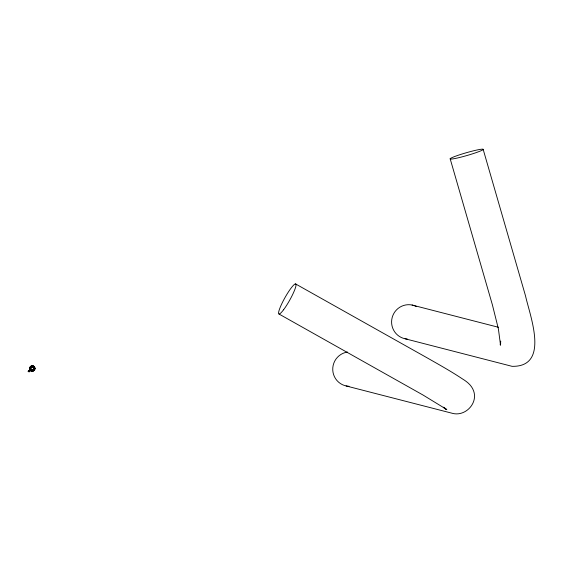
<?xml version="1.0" encoding="UTF-8"?>
<svg xmlns="http://www.w3.org/2000/svg" width="563" height="563" viewBox="0 0 563 563"><rect width="100%" height="100%" fill="white"/><g stroke="black" fill="none" stroke-linecap="round" stroke-linejoin="round"><path stroke-width="0.84" d="M32.042 371.017L32.126 370.32A1.851 1.823 -75.6 0 0 34.167 368.695L34.843 368.772A2.548 2.512 -75.6 0 1 32.042 371.017L32.14 370.32M29.719 370.468L28.15 371.193L29.072 371.861L30.142 371.003L29.719 370.468L28.636 371.404L29.093 371.679M500.69 343.465L500.24 344.866L500.683 341.079L500.528 345.133L498.396 328.905L492.372 304.752L450.161 158.759M29.431 371.411L28.326 371.214L29.009 371.193L28.593 371.552L28.326 371.214L29.163 371.073M29.037 370.806L29.698 370.644M28.889 370.792L30.142 371.003M28.15 371.193L29.135 371.362M29.508 371.066L29.22 370.334M34.167 368.695L34.857 368.772M31.781 369.905L32.935 369.884L33.745 369.039A1.527 1.485 -80 0 0 33.731 367.871L33.245 367.252A1.527 1.506 81.9 0 0 32.126 366.97L31.134 367.576L30.845 368.709M412.088 305.033L498.431 327.279M405.121 338.771L512.091 366.337C550.171 367.027 529.903 315.85 525.546 295.955L483.195 149.469A17.228 1.429 -16.1 0 0 459.352 154.881A17.228 1.429 -16.1 0 0 457.48 157.985A17.228 1.429 -16.1 0 0 483.195 149.469M346.097 385.936L452.962 413.467C465.467 416.43 478.064 403.284 473.631 390.954C471.794 385.535 467.241 381.827 462.519 378.955C451.054 371.313 438.999 364.62 427.05 357.794L295.533 283.907M29.628 371.249L29.558 370.609M279.058 314.055L423.01 395.022L446.811 409.568L443.306 407.204L445.643 409.069L444.179 407.366M33.217 366.239A2.414 2.379 -75.6 0 1 33.801 370.363A2.414 2.379 -75.6 0 1 29.973 368.842A2.414 2.379 -75.6 0 1 33.217 366.239L34.702 368.125M33.245 367.252L33.731 367.871M28.671 371.101L28.973 371.496M28.65 371.327L29.072 371.861M349.039 386.302A17.228 17.003 -75.6 0 1 332.754 369.99A17.228 17.003 -75.6 0 1 347.512 352.051M407.323 339.074A17.228 17.003 -75.6 0 1 392.214 317.391A17.228 17.003 -75.6 0 1 416.282 306.49M29.98 368.216A2.407 2.393 -65.9 0 0 30.472 369.982A2.407 2.379 -60.4 0 0 32.063 370.876M283.569 309.77A17.228 2.688 -60.7 0 0 296.025 284.463A17.228 2.688 -60.7 0 0 282.302 302.697A17.228 2.688 -60.7 0 0 283.569 309.77M33.351 369.701A1.527 1.513 -75.6 0 0 32.985 367.083A1.527 1.513 -75.6 0 0 30.923 368.73A1.527 1.513 -75.6 0 0 33.351 369.701M33.759 370.355A2.414 2.379 -75.6 0 0 33.175 366.224A2.414 2.379 -75.6 0 0 29.93 368.828A2.414 2.379 -75.6 0 0 33.759 370.355M33.928 370.574A2.688 2.653 -75.6 0 0 33.273 365.971A2.688 2.653 -75.6 0 0 29.663 368.871A2.688 2.653 -75.6 0 0 33.928 370.574A2.688 2.653 -75.6 0 0 33.316 365.978A2.688 2.653 -75.6 0 0 29.705 368.878A2.688 2.653 -75.6 0 0 33.97 370.581"/></g></svg>
